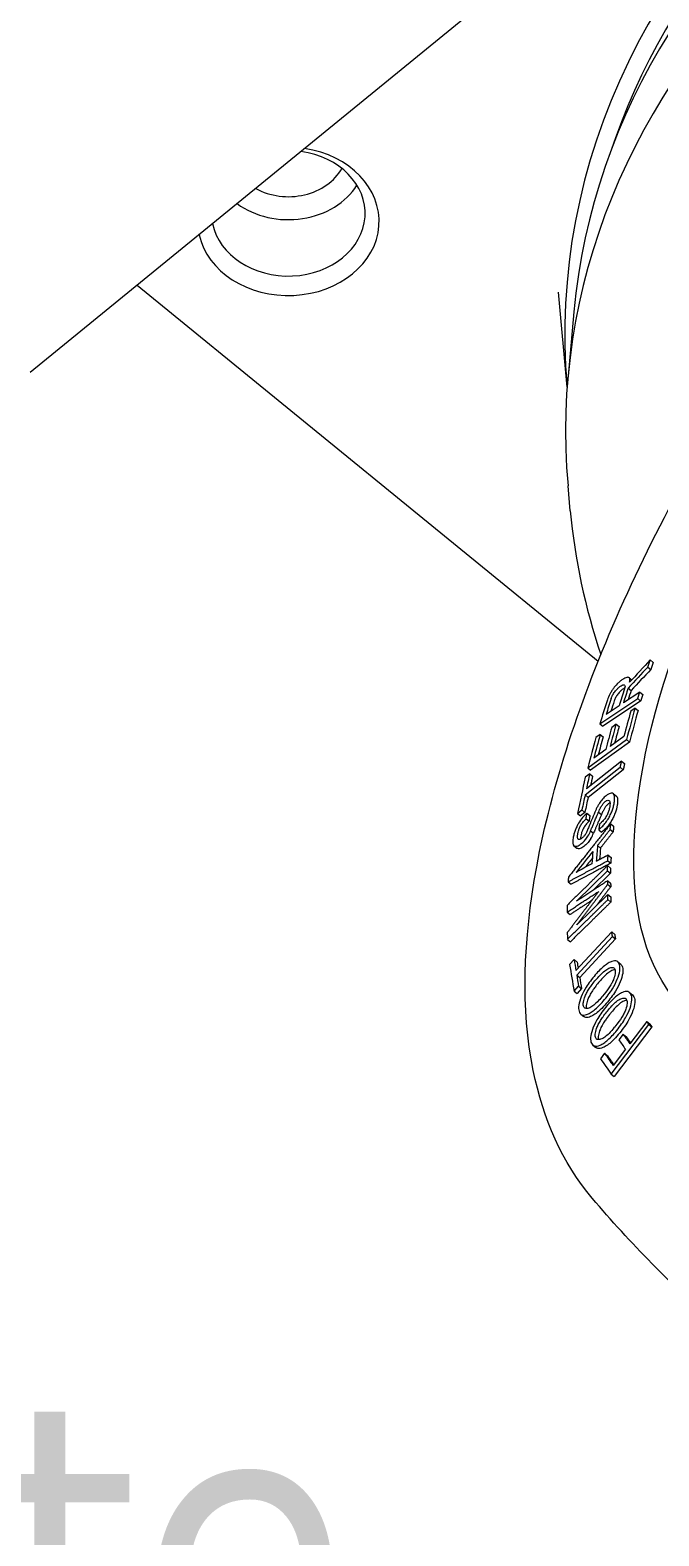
# Model space of a CAD drawing. Header units: millimetres. Extents: x 36 to 2484, y 36 to 1746.
# Drawn here: x 1850.1 to 1895.1, y 377.1 to 485 of the extents above; entities that cross this region are included whole.
import ezdxf
from ezdxf.enums import TextEntityAlignment as Align

# ---------------------------------------------------------------- set-up
doc = ezdxf.new("R2010")
doc.units = ezdxf.units.MM
doc.header["$LTSCALE"] = 6
doc.layers.get('0').update_dxf_attribs({"lineweight": 18})
doc.layers.add('가는실선_A3', color=9, linetype='Continuous', lineweight=5, true_color=0x808080)
for name, color, linetype, lineweight in [('가는실선_A4', 7, 'Continuous', 5), ('굵은실선_A3', 7, 'Continuous', 18), ('제목(ISO)', 7, 'Continuous', 50)]:
    doc.layers.add(name, color=color, linetype=linetype, lineweight=lineweight)
doc.styles.add('주 텍스트 (ISO)', font='tahoma.ttf')
doc.styles.add('텍스트 스타일12', font='tahoma.ttf')

# ---------------------------------------------------------------- blocks, each defined once
blk = doc.blocks.new('제목 블록 A3_표제란')
at = {"layer": '가는실선_A3', "color": 7, "style": '텍스트 스타일12'}
blk.add_attdef('질량\\P1;_001', (38.285, 15.491), '', height=2, dxfattribs=at)
at = {"layer": '가는실선_A4', "color": 7, "style": '텍스트 스타일12'}
blk.add_attdef('설명', text='', height=2, dxfattribs=at).set_placement((331.265, 35.733), align=Align.MIDDLE_LEFT)
blk.add_attdef('SCALE_001', (273.432, 32.87), '', height=2, dxfattribs=at)
blk.add_attdef('프로젝트', text='', height=2, dxfattribs=at).set_placement((340.772, 28.266), align=Align.MIDDLE_CENTER)
at = {"layer": '가는실선_A4', "style": '텍스트 스타일12'}
blk.add_attdef('리비전_번호', text='', height=2, dxfattribs=at).set_placement((388.385, 15.267), align=Align.MIDDLE_CENTER)
at = {"layer": '제목(ISO)', "insert": (306.145, 62.725), "char_height": 3.5, "attachment_point": 1, "line_spacing_factor": 0.727683, "style": '주 텍스트 (ISO)'}
blk.add_mtext('- Note -\\P{\\H0.71429x; 1. \\fGulim|b0|i0|c129|p50;표시하지 않은 \\fTahoma|b0|i0|c129|p34;C, R=0.5\\fGulim|b0|i0|c129|p50;로 한다\\fTahoma|b0|i0|c129|p34;.\\H1.54068x; \\H0.64906x;\\P 2. \\fGulim|b0|i0|c129|p50;표시하지 않은 공차는 일반공차 \\fTahoma|b0|i0|c129|p34;KS ISO 2768-m\\fGulim|b0|i0|c129|p50;으로 적용한다\\fTahoma|b0|i0|c129|p34;.\\H1.32612x; \\H0.75408x;\\P 3. \\fGulim|b0|i0|c129|p50;표면경도는 \\fTahoma|b0|i0|c129|p34;HRC = \\H1.31974x; }', dxfattribs=at)
at = {"layer": '제목(ISO)', "style": '텍스트 스타일12'}
for tag, p in [('관리자', (373.929, 36.389)), ('공급업자', (383.08, 28.642))]:
    blk.add_attdef(tag, text='', height=2, dxfattribs=at).set_placement(p, align=Align.TOP_LEFT)

msp = doc.modelspace()

# ---------------------------------------------------------------- linework, layer by layer
at = {"layer": '굵은실선_A3'}
for p, q in [((1952.763, 544.281), (1850.098, 460.456)), ((1857.776, 466.724), (1890.787, 439.771)), ((1888.564, 459.409), (1887.944, 466.216)), ((1889.047, 464.802), (1888.629, 460.208)), ((1888.791, 450.558), (1888.629, 452.341)), ((1894.35, 439.358), (1894.563, 439.185)), ((1894.516, 439.867), (1894.729, 439.694)), ((1893.009, 438.59), (1893.194, 438.438)), ((1890.902, 435.298), (1893.619, 437.095)), ((1893.769, 437.564), (1892.594, 436.787)), ((1892.936, 437.848), (1893.149, 437.674)), ((1893.619, 437.095), (1893.832, 436.921)), ((1893.769, 437.564), (1893.982, 437.39)), ((1893.832, 436.921), (1891.115, 435.124)), ((1892.292, 436.587), (1891.354, 435.967)), ((1893.431, 436.421), (1893.122, 436.196)), ((1893.431, 436.421), (1893.644, 436.247)), ((1890.902, 435.298), (1891.115, 435.124)), ((1892.07, 435.261), (1891.761, 435.036)), ((1892.07, 435.261), (1892.283, 435.087)), ((1890.036, 432.139), (1892.82, 434.159)), ((1893.033, 433.985), (1890.249, 431.965)), ((1890.93, 434.527), (1890.621, 434.303)), ((1890.93, 434.527), (1891.143, 434.353)), ((1892.632, 434.387), (1891.639, 433.667)), ((1892.82, 434.159), (1893.033, 433.985)), ((1891.33, 433.442), (1890.467, 432.816)), ((1889.853, 430.194), (1892.373, 432.175)), ((1890.18, 431.706), (1889.865, 431.459)), ((1892.466, 432.61), (1889.947, 430.629)), ((1890.036, 432.139), (1890.249, 431.965)), ((1892.586, 432.001), (1890.066, 430.02)), ((1890.18, 431.706), (1890.393, 431.532)), ((1892.373, 432.175), (1892.586, 432.001)), ((1892.466, 432.61), (1892.679, 432.436)), ((1889.853, 430.194), (1890.066, 430.02)), ((1891.877, 430.282), (1892.09, 430.108)), ((1889.309, 428.869), (1889.624, 429.116)), ((1889.309, 428.869), (1889.522, 428.695)), ((1889.837, 428.942), (1889.522, 428.695)), ((1889.624, 429.116), (1889.837, 428.942)), ((1889.92, 428.476), (1890.133, 428.302)), ((1889.984, 428.89), (1890.197, 428.716)), ((1890.813, 428.967), (1891.026, 428.793)), ((1890.243, 427.621), (1890.456, 427.447)), ((1890.825, 427.688), (1891.038, 427.514)), ((1891.65, 427.721), (1891.863, 427.547)), ((1891.685, 428.129), (1891.897, 427.956)), ((1889.056, 426.546), (1889.269, 426.372)), ((1890.741, 426.563), (1890.953, 426.389)), ((1891.46, 425.127), (1891.672, 424.953)), ((1891.471, 425.474), (1891.684, 425.3)), ((1891.503, 425.884), (1891.716, 425.71)), ((1889.238, 422.582), (1891.462, 424.764)), ((1891.675, 424.59), (1890.405, 423.344)), ((1891.462, 424.764), (1891.675, 424.59)), ((1888.632, 423.965), (1888.845, 423.791)), ((1891.481, 423.057), (1889.257, 420.875)), ((1891.469, 424.039), (1891.682, 423.865)), ((1891.472, 423.785), (1891.685, 423.611)), ((1891.481, 423.057), (1891.694, 422.883)), ((1891.487, 422.693), (1891.699, 422.519)), ((1888.56, 421.79), (1888.773, 421.616)), ((1888.583, 419.845), (1888.796, 419.671)), ((1891.758, 420.373), (1889.197, 417.601)), ((1889.251, 417.281), (1891.812, 420.053)), ((1892.025, 419.879), (1889.464, 417.107)), ((1891.758, 420.373), (1891.971, 420.199)), ((1891.812, 420.053), (1892.025, 419.879)), ((1889.065, 418.393), (1888.745, 418.047)), ((1889.065, 418.393), (1889.278, 418.219)), ((1892.187, 418.235), (1892.4, 418.061)), ((1889.251, 417.281), (1889.464, 417.107)), ((1889.067, 416.141), (1889.387, 416.487)), ((1889.067, 416.141), (1889.28, 415.967)), ((1889.6, 416.314), (1889.28, 415.967)), ((1889.387, 416.487), (1889.6, 416.314)), ((1893.034, 416.034), (1893.247, 415.86)), ((1889.546, 414.484), (1889.758, 414.31)), ((1891.71, 410.189), (1894.423, 413.746)), ((1894.636, 413.572), (1891.923, 410.015)), ((1894.269, 413.965), (1893.047, 412.364)), ((1894.269, 413.965), (1894.482, 413.792)), ((1894.423, 413.746), (1894.636, 413.572)), ((1890.41, 412.265), (1890.623, 412.091)), ((1892.568, 413.05), (1892.267, 412.655)), ((1892.568, 413.05), (1892.781, 412.876)), ((1891.246, 411.681), (1890.944, 411.286)), ((1891.246, 411.681), (1891.459, 411.507)), ((1892.746, 411.969), (1891.858, 410.804)), ((1891.71, 410.189), (1891.923, 410.015))]:
    msp.add_line(p, q, dxfattribs=at)
for centre, major_axis, ratio, start_param, end_param in [((1953.45, 463.202), (-65.052, 0), 0.8164966, 4.5637774, 6.3546236), ((1953.45, 462.625), (-64, 0), 0.8164966, 4.6110232, 6.0216844), ((1953.45, 460.894), (-64.581, 0), 0.8164966, 4.6522363, 6.2090015), ((1953.45, 456.275), (-65, 0), 0.8164966, 4.7788107, 6.3573691), ((1868.597, 471.286), (-6.5, 0), 0.8164966, 0.1795239, 4.5328651), ((1868.597, 471.863), (5.5, 0), 0.8164966, 3.3056648, 7.6899095), ((1868.597, 476.482), (-4.188, 0), 0.8164966, 0.9772058, 2.722311), ((1868.597, 475.905), (5.5, 0), 0.8164966, 3.9812673, 5.8164457), ((4396.901, -1295.432), (3245.497, 584.891), 0.8618022, 2.2830346, 2.2836995), ((4163.03, -1135.067), (-2930.387, -608.019), 0.866593, 5.4007491, 5.4015178), ((4397.114, -1295.606), (-3245.497, -584.891), 0.8618022, 5.4246272, 5.4252921), ((2425.652, 0.197), (350.675, -669.413), 0.6597918, 3.7150219, 3.7180907), ((2421.858, 3.741), (-347.988, 664.282), 0.6597918, 0.5736064, 0.5756681), ((2410.246, 14.607), (339.752, -648.561), 0.6597918, 3.7150645, 3.7172929), ((2406.511, 18.103), (-337.103, 643.504), 0.6597918, 0.5737321, 0.5757109), ((2406.724, 17.929), (337.103, -643.504), 0.6597918, 3.7153248, 3.7165588), ((2422.071, 3.567), (347.988, -664.282), 0.6597918, 3.7151991, 3.7165392), ((2394.623, 25.293), (358.575, -612.429), 0.6151055, 3.6835423, 3.6871206), ((2390.895, 28.814), (-355.69, 607.501), 0.6151055, 0.5419308, 0.5464401), ((2391.108, 28.64), (355.69, -607.501), 0.6151055, 3.6835235, 3.6880327), ((2410.305, 10.481), (370.711, -633.156), 0.6151055, 3.6840305, 3.6870793), ((2406.574, 14.004), (-367.823, 628.225), 0.6151055, 0.5424236, 0.5454962), ((2406.787, 13.83), (367.823, -628.225), 0.6151055, 3.6840162, 3.6863029), ((2424.469, -2.891), (381.669, -651.872), 0.6151055, 3.6838652, 3.6878846), ((2420.728, 0.64), (-378.775, 646.929), 0.6151055, 0.5422574, 0.5454606), ((2420.941, 0.466), (378.775, -646.929), 0.6151055, 3.6838501, 3.68629), ((2420.173, -2.555), (-405.615, 630.758), 0.5689898, 0.5169731, 0.5190742), ((2423.763, -5.991), (408.602, -635.403), 0.5689898, 3.6585846, 3.6635921), ((2420.386, -2.729), (405.615, -630.758), 0.5689898, 3.6585658, 3.6598659), ((2420.173, -2.554), (-405.615, 630.757), 0.5689898, 0.5199215, 0.5220183), ((2420.386, -2.728), (405.615, -630.757), 0.5689898, 3.6615142, 3.6636109), ((-456.138, 212.534), (2346.492, 215.826), 0.0250075, 6.2647092, 6.2708685), ((-455.931, 212.36), (2346.499, 215.827), 0.0250074, 6.2647092, 6.2708685), ((2399.479, 10.581), (-435.102, 573.07), 0.4643562, 0.47781, 0.4803427), ((2399.692, 10.407), (435.102, -573.07), 0.4643562, 3.6194027, 3.6212658), ((5953.869, -2340.673), (4657.757, 2636.194), 0.9015688, 1.9889904, 1.9893563), ((5938.098, -2537.216), (-4975.635, 1971.619), 0.5604342, 5.8485559, 5.8489218), ((5954.082, -2340.847), (-4657.757, -2636.194), 0.9015688, 5.1306597, 5.1308231), ((2403.188, 6.997), (438.549, -577.61), 0.4643562, 3.6196802, 3.6216578), ((2423.174, -15.442), (480.731, -583.53), 0.4008947, 3.6006512, 3.6017824), ((2423.174, -15.441), (480.731, -583.53), 0.4008947, 3.6051486, 3.6062798), ((2423.082, -19.06), (510.08, -557.234), 0.3071222, 3.582451, 3.5874585), ((2419.498, -15.526), (-506.352, 553.161), 0.3071222, 0.4408395, 0.4429406), ((2419.711, -15.7), (506.352, -553.161), 0.3071222, 3.5824322, 3.5836263), ((2419.497, -15.525), (-506.351, 553.16), 0.3071222, 0.4437879, 0.4458847), ((2419.71, -15.699), (506.351, -553.16), 0.3071222, 3.5853806, 3.5874773), ((2410.72, -10.843), (545.107, -489.728), 0.1049532, 3.5629354, 3.5656467), ((2406.981, -7.148), (-540.856, 485.909), 0.1049532, 0.4213295, 0.4240622), ((2407.194, -7.322), (540.856, -485.909), 0.1049532, 3.5629222, 3.5647149), ((2425.525, -25.462), (561.934, -504.845), 0.1049532, 3.562254, 3.5664562), ((2421.8, -21.779), (-557.697, 501.039), 0.1049532, 0.4206434, 0.4240307), ((2422.013, -21.953), (557.697, -501.039), 0.1049532, 3.5622361, 3.5647117)]:
    msp.add_ellipse(centre, major_axis=major_axis, ratio=ratio, start_param=start_param, end_param=end_param, dxfattribs=at)
for major_axis in [(37.315, 45.701), (33.204, 40.666)]:
    msp.add_ellipse((1935.065, 459.739), major_axis=major_axis, ratio=0.4082483, dxfattribs=at)
for points, knots in [([(1890.367, 401.296), (1888.21, 403.84), (1886.834, 407.001), (1885.251, 414.843), (1885.41, 419.747), (1887.447, 430.804), (1889.491, 437.042), (1895.171, 449.821), (1898.766, 456.344), (1907.105, 469.119), (1911.832, 475.371), (1921.976, 487.065), (1927.388, 492.506), (1938.43, 502.089), (1944.057, 506.221), (1955.118, 512.777), (1960.539, 515.174), (1970.842, 517.776), (1975.785, 517.975), (1981.311, 516.228), (1982.378, 515.777), (1983.388, 515.223)], [2.7533636, 2.7533636, 2.7533636, 2.7533636, 3.0010309, 3.0010309, 3.3167511, 3.3167511, 3.6593818, 3.6593818, 3.992865, 3.992865, 4.3216448, 4.3216448, 4.6495688, 4.6495688, 4.9798122, 4.9798122, 5.3168914, 5.3168914, 5.6586136, 5.6586136, 5.7441191, 5.7441191, 5.7441191, 5.7441191]), ([(1892.538, 438.465), (1892.474, 438.422), (1892.407, 438.373), (1892.339, 438.317), (1892.277, 438.266), (1892.215, 438.208), (1892.152, 438.144), (1892.056, 438.047), (1891.965, 437.939), (1891.879, 437.82)], [-0.10536182, -0.10536182, -0.10536182, -0.10536182, -0.07330713, -0.07330713, -0.07330713, -0.04412657, -0.04412657, -0.04412657, 0, 0, 0, 0]), ([(1892.378, 437.975), (1892.424, 438.005), (1892.47, 438.033), (1892.512, 438.052), (1892.548, 438.069), (1892.582, 438.08), (1892.611, 438.083), (1892.641, 438.087), (1892.665, 438.08), (1892.681, 438.063)], [-0.063033858, -0.063033858, -0.063033858, -0.063033858, -0.039979712, -0.039979712, -0.039979712, -0.020253975, -0.020253975, -0.020253975, 0, 0, 0, 0]), ([(1893.023, 438.576), (1893.003, 438.598), (1892.978, 438.612), (1892.948, 438.618), (1892.917, 438.624), (1892.882, 438.622), (1892.842, 438.613), (1892.754, 438.593), (1892.649, 438.538), (1892.538, 438.465)], [-0.10497215, -0.10497215, -0.10497215, -0.10497215, -0.08023184, -0.08023184, -0.08023184, -0.05525241, -0.05525241, -0.05525241, 0, 0, 0, 0]), ([(1893.034, 438.266), (1893.05, 438.339), (1893.06, 438.408), (1893.057, 438.514), (1893.046, 438.552), (1893.023, 438.576)], [-0.060849586, -0.060849586, -0.060849586, -0.060849586, -0.028128407, -0.028128407, 0, 0, 0, 0]), ([(1891.879, 437.82), (1891.831, 437.754), (1891.785, 437.687), (1891.743, 437.619), (1891.7, 437.551), (1891.662, 437.484), (1891.626, 437.417), (1891.551, 437.274), (1891.495, 437.138), (1891.454, 437.011)], [-0.1003567, -0.1003567, -0.1003567, -0.1003567, -0.07591539, -0.07591539, -0.07591539, -0.05170747, -0.05170747, -0.05170747, 0, 0, 0, 0]), ([(1891.723, 437.109), (1891.746, 437.181), (1891.779, 437.258), (1891.823, 437.34), (1891.866, 437.421), (1891.918, 437.502), (1891.976, 437.581)], [-0.058814598, -0.058814598, -0.058814598, -0.058814598, -0.029393736, -0.029393736, -0.029393736, 0, 0, 0, 0]), ([(1892.189, 437.407), (1892.132, 437.329), (1892.08, 437.249), (1892.037, 437.168), (1891.992, 437.086), (1891.959, 437.008), (1891.936, 436.935)], [0, 0, 0, 0, 0.029101457, 0.029101457, 0.029101457, 0.058814764, 0.058814764, 0.058814764, 0.058814764]), ([(1891.976, 437.581), (1892.006, 437.622), (1892.036, 437.661), (1892.068, 437.698), (1892.101, 437.736), (1892.133, 437.771), (1892.166, 437.803), (1892.218, 437.854), (1892.269, 437.896), (1892.319, 437.933), (1892.339, 437.948), (1892.359, 437.962), (1892.378, 437.975)], [-0.064102993, -0.064102993, -0.064102993, -0.064102993, -0.048966175, -0.048966175, -0.048966175, -0.033697747, -0.033697747, -0.033697747, -0.009754587, -0.009754587, -0.009754587, 0, 0, 0, 0]), ([(1892.591, 437.801), (1892.533, 437.762), (1892.471, 437.715), (1892.408, 437.657), (1892.401, 437.649), (1892.393, 437.642), (1892.385, 437.635), (1892.351, 437.602), (1892.318, 437.566), (1892.284, 437.528), (1892.251, 437.49), (1892.219, 437.449), (1892.189, 437.407)], [0, 0, 0, 0, 0.029223325, 0.029223325, 0.029223325, 0.032772051, 0.032772051, 0.032772051, 0.048496692, 0.048496692, 0.048496692, 0.064100858, 0.064100858, 0.064100858, 0.064100858]), ([(1892.681, 438.063), (1892.703, 438.041), (1892.714, 438.008), (1892.714, 437.962), (1892.714, 437.914), (1892.702, 437.857), (1892.681, 437.792)], [-0.052117571, -0.052117571, -0.052117571, -0.052117571, -0.026299472, -0.026299472, -0.026299472, 0, 0, 0, 0]), ([(1890.824, 429.509), (1890.78, 429.437), (1890.739, 429.365), (1890.703, 429.293), (1890.669, 429.226), (1890.639, 429.16), (1890.614, 429.097)], [-0.049608326, -0.049608326, -0.049608326, -0.049608326, -0.023979386, -0.023979386, -0.023979386, 0, 0, 0, 0]), ([(1891.291, 430.076), (1891.25, 430.042), (1891.209, 430.003), (1891.167, 429.961), (1891.127, 429.919), (1891.087, 429.875), (1891.048, 429.828), (1890.966, 429.728), (1890.891, 429.62), (1890.824, 429.509)], [-0.077721691, -0.077721691, -0.077721691, -0.077721691, -0.058395407, -0.058395407, -0.058395407, -0.039580148, -0.039580148, -0.039580148, 0, 0, 0, 0]), ([(1891.026, 429.399), (1891.045, 429.43), (1891.065, 429.461), (1891.087, 429.491), (1891.107, 429.52), (1891.129, 429.549), (1891.152, 429.575), (1891.199, 429.632), (1891.246, 429.679), (1891.294, 429.72)], [-0.044437156, -0.044437156, -0.044437156, -0.044437156, -0.033317449, -0.033317449, -0.033317449, -0.022536187, -0.022536187, -0.022536187, 0, 0, 0, 0]), ([(1891.507, 429.546), (1891.46, 429.506), (1891.413, 429.459), (1891.366, 429.404), (1891.344, 429.377), (1891.322, 429.348), (1891.3, 429.319), (1891.279, 429.288), (1891.258, 429.257), (1891.239, 429.225)], [0, 0, 0, 0, 0.022228895, 0.022228895, 0.022228895, 0.033153039, 0.033153039, 0.033153039, 0.044429363, 0.044429363, 0.044429363, 0.044429363]), ([(1891.823, 430.31), (1891.791, 430.318), (1891.755, 430.32), (1891.714, 430.314), (1891.675, 430.308), (1891.632, 430.295), (1891.586, 430.275), (1891.496, 430.234), (1891.396, 430.166), (1891.291, 430.076)], [-0.10128661, -0.10128661, -0.10128661, -0.10128661, -0.07490087, -0.07490087, -0.07490087, -0.04964135, -0.04964135, -0.04964135, 0, 0, 0, 0]), ([(1891.294, 429.72), (1891.317, 429.739), (1891.339, 429.755), (1891.382, 429.781), (1891.403, 429.791), (1891.469, 429.813), (1891.508, 429.812), (1891.541, 429.804)], [-0.048744182, -0.048744182, -0.048744182, -0.048744182, -0.038019527, -0.038019527, -0.026643653, -0.026643653, 0, 0, 0, 0]), ([(1891.498, 428.464), (1891.557, 428.561), (1891.61, 428.658), (1891.658, 428.755), (1891.707, 428.855), (1891.749, 428.953), (1891.784, 429.048), (1891.821, 429.146), (1891.851, 429.24), (1891.875, 429.33), (1891.904, 429.439), (1891.925, 429.543), (1891.94, 429.64)], [-0.15218312, -0.15218312, -0.15218312, -0.15218312, -0.11756273, -0.11756273, -0.11756273, -0.08159992, -0.08159992, -0.08159992, -0.04459048, -0.04459048, -0.04459048, 0, 0, 0, 0]), ([(1891.639, 429.625), (1891.638, 429.624), (1891.637, 429.624), (1891.616, 429.617), (1891.595, 429.607), (1891.552, 429.581), (1891.53, 429.565), (1891.507, 429.546)], [0.026109194, 0.026109194, 0.026109194, 0.026109194, 0.026643653, 0.026643653, 0.038019527, 0.038019527, 0.048744182, 0.048744182, 0.048744182, 0.048744182]), ([(1891.541, 429.804), (1891.565, 429.797), (1891.584, 429.784), (1891.599, 429.764), (1891.614, 429.742), (1891.625, 429.714), (1891.632, 429.681), (1891.638, 429.648), (1891.641, 429.611), (1891.64, 429.57), (1891.639, 429.514), (1891.633, 429.452), (1891.623, 429.388)], [-0.091010987, -0.091010987, -0.091010987, -0.091010987, -0.071405722, -0.071405722, -0.071405722, -0.050221503, -0.050221503, -0.050221503, -0.029150691, -0.029150691, -0.029150691, 0, 0, 0, 0]), ([(1892.153, 429.466), (1892.126, 429.288), (1892.078, 429.09), (1891.997, 428.875), (1891.962, 428.78), (1891.92, 428.681), (1891.87, 428.58), (1891.823, 428.484), (1891.77, 428.387), (1891.711, 428.29)], [0, 0, 0, 0, 0.08146008, 0.08146008, 0.08146008, 0.11767579, 0.11767579, 0.11767579, 0.15218453, 0.15218453, 0.15218453, 0.15218453]), ([(1891.94, 429.64), (1891.955, 429.739), (1891.965, 429.836), (1891.968, 429.944), (1891.969, 429.964), (1891.967, 430.054), (1891.96, 430.12), (1891.94, 430.185), (1891.936, 430.196), (1891.909, 430.258), (1891.874, 430.296), (1891.823, 430.31)], [-0.14411741, -0.14411741, -0.14411741, -0.14411741, -0.0984945, -0.0984945, -0.08824321, -0.08824321, -0.04940168, -0.04940168, -0.04181436, -0.04181436, 0, 0, 0, 0]), ([(1892.09, 430.108), (1892.113, 430.089), (1892.132, 430.063), (1892.162, 429.99), (1892.172, 429.942), (1892.18, 429.863), (1892.181, 429.836), (1892.182, 429.743), (1892.178, 429.67), (1892.165, 429.553), (1892.159, 429.509), (1892.153, 429.466)], [0.01677763, 0.01677763, 0.01677763, 0.01677763, 0.04210718, 0.04210718, 0.07329491, 0.07329491, 0.08826741, 0.08826741, 0.12404861, 0.12404861, 0.14412383, 0.14412383, 0.14412383, 0.14412383]), ([(1889.984, 428.89), (1889.932, 428.846), (1889.88, 428.797), (1889.827, 428.744), (1889.776, 428.691), (1889.725, 428.635), (1889.676, 428.575), (1889.572, 428.448), (1889.477, 428.311), (1889.391, 428.169)], [-0.098666187, -0.098666187, -0.098666187, -0.098666187, -0.074172852, -0.074172852, -0.074172852, -0.050299493, -0.050299493, -0.050299493, 0, 0, 0, 0]), ([(1889.562, 428.048), (1889.587, 428.09), (1889.614, 428.131), (1889.643, 428.171), (1889.671, 428.21), (1889.7, 428.248), (1889.73, 428.284), (1889.792, 428.359), (1889.856, 428.422), (1889.92, 428.476)], [-0.059309873, -0.059309873, -0.059309873, -0.059309873, -0.04445241, -0.04445241, -0.04445241, -0.030060337, -0.030060337, -0.030060337, 0, 0, 0, 0]), ([(1890.614, 429.097), (1890.535, 428.91), (1890.456, 428.721), (1890.362, 428.498), (1890.347, 428.462), (1890.25, 428.229), (1890.166, 428.028), (1890.085, 427.831)], [-0.15538511, -0.15538511, -0.15538511, -0.15538511, -0.08630191, -0.08630191, -0.07303678, -0.07303678, 0, 0, 0, 0]), ([(1890.54, 428.328), (1890.582, 428.427), (1890.624, 428.529), (1890.674, 428.646), (1890.682, 428.664), (1890.718, 428.749), (1890.749, 428.82), (1890.791, 428.916), (1890.802, 428.941), (1890.813, 428.967)], [-0.077303397, -0.077303397, -0.077303397, -0.077303397, -0.040751684, -0.040751684, -0.034267659, -0.034267659, -0.009298236, -0.009298236, 0, 0, 0, 0]), ([(1891.026, 428.793), (1891.003, 428.741), (1890.979, 428.686), (1890.938, 428.591), (1890.92, 428.55), (1890.868, 428.428), (1890.833, 428.344), (1890.783, 428.226), (1890.768, 428.19), (1890.753, 428.154)], [0, 0, 0, 0, 0.019208614, 0.019208614, 0.034072512, 0.034072512, 0.064159286, 0.064159286, 0.077303994, 0.077303994, 0.077303994, 0.077303994]), ([(1890.813, 428.967), (1890.838, 429.024), (1890.864, 429.084), (1890.892, 429.144), (1890.902, 429.166), (1890.913, 429.188), (1890.924, 429.21), (1890.943, 429.249), (1890.964, 429.291), (1890.987, 429.331), (1890.999, 429.354), (1891.012, 429.377), (1891.026, 429.399)], [-0.050927962, -0.050927962, -0.050927962, -0.050927962, -0.029788707, -0.029788707, -0.029788707, -0.021859854, -0.021859854, -0.021859854, -0.007836269, -0.007836269, -0.007836269, 0, 0, 0, 0]), ([(1890.825, 427.688), (1890.903, 427.754), (1890.982, 427.826), (1891.06, 427.905), (1891.129, 427.976), (1891.199, 428.052), (1891.266, 428.134), (1891.35, 428.238), (1891.428, 428.348), (1891.498, 428.464)], [-0.11006772, -0.11006772, -0.11006772, -0.11006772, -0.07351341, -0.07351341, -0.07351341, -0.04110337, -0.04110337, -0.04110337, 0, 0, 0, 0]), ([(1891.346, 428.617), (1891.319, 428.573), (1891.29, 428.53), (1891.258, 428.489), (1891.225, 428.443), (1891.189, 428.4), (1891.153, 428.36), (1891.116, 428.318), (1891.077, 428.278), (1891.038, 428.24), (1890.987, 428.191), (1890.936, 428.145), (1890.887, 428.103)], [-0.073418956, -0.073418956, -0.073418956, -0.073418956, -0.05775901, -0.05775901, -0.05775901, -0.040767973, -0.040767973, -0.040767973, -0.023154968, -0.023154968, -0.023154968, 0, 0, 0, 0]), ([(1891.239, 429.225), (1891.221, 429.196), (1891.204, 429.166), (1891.188, 429.136), (1891.17, 429.103), (1891.153, 429.069), (1891.137, 429.037), (1891.097, 428.956), (1891.06, 428.872), (1891.026, 428.793)], [0, 0, 0, 0, 0.01029513, 0.01029513, 0.01029513, 0.021742179, 0.021742179, 0.021742179, 0.050926989, 0.050926989, 0.050926989, 0.050926989]), ([(1891.623, 429.388), (1891.611, 429.308), (1891.594, 429.222), (1891.568, 429.132), (1891.547, 429.055), (1891.519, 428.973), (1891.484, 428.888), (1891.446, 428.8), (1891.401, 428.709), (1891.346, 428.617)], [-0.10084922, -0.10084922, -0.10084922, -0.10084922, -0.06401204, -0.06401204, -0.06401204, -0.032572, -0.032572, -0.032572, 0, 0, 0, 0]), ([(1889.391, 428.169), (1889.338, 428.082), (1889.29, 427.995), (1889.204, 427.817), (1889.166, 427.728), (1889.102, 427.554), (1889.075, 427.469), (1889.026, 427.284), (1889.006, 427.186), (1888.992, 427.094)], [-0.13953378, -0.13953378, -0.13953378, -0.13953378, -0.10844824, -0.10844824, -0.07566333, -0.07566333, -0.04220187, -0.04220187, 0, 0, 0, 0]), ([(1889.389, 427.005), (1889.369, 427.011), (1889.354, 427.024), (1889.343, 427.042), (1889.33, 427.063), (1889.323, 427.092), (1889.319, 427.123), (1889.309, 427.191), (1889.315, 427.28), (1889.327, 427.369), (1889.329, 427.385), (1889.331, 427.4), (1889.334, 427.415)], [-0.083031216, -0.083031216, -0.083031216, -0.083031216, -0.066832434, -0.066832434, -0.066832434, -0.047985514, -0.047985514, -0.047985514, -0.00700456, -0.00700456, -0.00700456, 0, 0, 0, 0]), ([(1889.334, 427.415), (1889.344, 427.481), (1889.358, 427.551), (1889.378, 427.625), (1889.396, 427.687), (1889.419, 427.754), (1889.448, 427.824), (1889.478, 427.897), (1889.516, 427.972), (1889.562, 428.048)], [-0.082815257, -0.082815257, -0.082815257, -0.082815257, -0.052734654, -0.052734654, -0.052734654, -0.027011091, -0.027011091, -0.027011091, 0, 0, 0, 0]), ([(1889.775, 427.874), (1889.729, 427.798), (1889.691, 427.723), (1889.66, 427.649), (1889.631, 427.58), (1889.609, 427.513), (1889.591, 427.451), (1889.571, 427.377), (1889.557, 427.307), (1889.547, 427.242)], [0, 0, 0, 0, 0.027090608, 0.027090608, 0.027090608, 0.052754555, 0.052754555, 0.052754555, 0.082817017, 0.082817017, 0.082817017, 0.082817017]), ([(1889.868, 427.364), (1889.854, 427.342), (1889.84, 427.321), (1889.824, 427.3), (1889.807, 427.278), (1889.789, 427.257), (1889.771, 427.236), (1889.75, 427.212), (1889.727, 427.189), (1889.704, 427.167), (1889.682, 427.146), (1889.66, 427.126), (1889.639, 427.108)], [-0.03662174, -0.03662174, -0.03662174, -0.03662174, -0.028838336, -0.028838336, -0.028838336, -0.020366455, -0.020366455, -0.020366455, -0.010072415, -0.010072415, -0.010072415, 0, 0, 0, 0]), ([(1890.133, 428.302), (1890.071, 428.25), (1890.008, 428.188), (1889.947, 428.115), (1889.916, 428.078), (1889.886, 428.04), (1889.858, 428), (1889.828, 427.959), (1889.801, 427.917), (1889.775, 427.874)], [0, 0, 0, 0, 0.029384085, 0.029384085, 0.029384085, 0.044090241, 0.044090241, 0.044090241, 0.05929276, 0.05929276, 0.05929276, 0.05929276]), ([(1890.085, 427.831), (1890.051, 427.746), (1890.012, 427.651), (1889.939, 427.494), (1889.904, 427.425), (1889.868, 427.364)], [-0.050009021, -0.050009021, -0.050009021, -0.050009021, -0.021536847, -0.021536847, 0, 0, 0, 0]), ([(1890.243, 427.621), (1890.269, 427.681), (1890.295, 427.743), (1890.339, 427.848), (1890.357, 427.891), (1890.405, 428.006), (1890.437, 428.081), (1890.493, 428.214), (1890.517, 428.271), (1890.54, 428.328)], [-0.085432764, -0.085432764, -0.085432764, -0.085432764, -0.063369478, -0.063369478, -0.048076048, -0.048076048, -0.020943442, -0.020943442, 0, 0, 0, 0]), ([(1890.753, 428.154), (1890.725, 428.087), (1890.696, 428.018), (1890.668, 427.949), (1890.641, 427.887), (1890.615, 427.824), (1890.589, 427.762), (1890.566, 427.708), (1890.542, 427.651), (1890.518, 427.594), (1890.497, 427.545), (1890.476, 427.495), (1890.456, 427.447)], [0, 0, 0, 0, 0.024888865, 0.024888865, 0.024888865, 0.047605568, 0.047605568, 0.047605568, 0.067753041, 0.067753041, 0.067753041, 0.085426027, 0.085426027, 0.085426027, 0.085426027]), ([(1891.711, 428.29), (1891.642, 428.175), (1891.564, 428.065), (1891.48, 427.961), (1891.412, 427.879), (1891.343, 427.802), (1891.273, 427.731), (1891.194, 427.652), (1891.115, 427.58), (1891.038, 427.514)], [0, 0, 0, 0, 0.04090161, 0.04090161, 0.04090161, 0.07356222, 0.07356222, 0.07356222, 0.11006343, 0.11006343, 0.11006343, 0.11006343]), ([(1888.992, 427.094), (1888.981, 427.023), (1888.974, 426.956), (1888.971, 426.893), (1888.968, 426.823), (1888.97, 426.758), (1888.979, 426.704), (1888.984, 426.675), (1888.991, 426.649), (1889, 426.626), (1889.023, 426.57), (1889.058, 426.532), (1889.11, 426.518)], [-0.12321916, -0.12321916, -0.12321916, -0.12321916, -0.09369855, -0.09369855, -0.09369855, -0.06014822, -0.06014822, -0.06014822, -0.04252645, -0.04252645, -0.04252645, 0, 0, 0, 0]), ([(1889.11, 426.518), (1889.143, 426.509), (1889.18, 426.507), (1889.261, 426.518), (1889.304, 426.531), (1889.435, 426.59), (1889.528, 426.652), (1889.627, 426.736)], [-0.098771907, -0.098771907, -0.098771907, -0.098771907, -0.071901058, -0.071901058, -0.046511831, -0.046511831, 0, 0, 0, 0]), ([(1889.84, 426.562), (1889.741, 426.479), (1889.648, 426.416), (1889.517, 426.357), (1889.474, 426.344), (1889.393, 426.333), (1889.356, 426.335), (1889.323, 426.344)], [0, 0, 0, 0, 0.046488226, 0.046488226, 0.071848727, 0.071848727, 0.098771025, 0.098771025, 0.098771025, 0.098771025]), ([(1889.639, 427.108), (1889.614, 427.087), (1889.59, 427.069), (1889.566, 427.054), (1889.543, 427.039), (1889.521, 427.027), (1889.5, 427.018), (1889.456, 427), (1889.419, 426.997), (1889.389, 427.005)], [-0.047936317, -0.047936317, -0.047936317, -0.047936317, -0.036261186, -0.036261186, -0.036261186, -0.02472921, -0.02472921, -0.02472921, 0, 0, 0, 0]), ([(1889.627, 426.736), (1889.704, 426.802), (1889.783, 426.878), (1889.895, 427.01), (1889.929, 427.054), (1889.994, 427.145), (1890.025, 427.191), (1890.054, 427.239)], [-0.070294314, -0.070294314, -0.070294314, -0.070294314, -0.03373693, -0.03373693, -0.016898533, -0.016898533, 0, 0, 0, 0]), ([(1890.267, 427.065), (1890.238, 427.018), (1890.207, 426.971), (1890.142, 426.88), (1890.108, 426.836), (1889.996, 426.705), (1889.917, 426.628), (1889.84, 426.562)], [0, 0, 0, 0, 0.016898533, 0.016898533, 0.03373693, 0.03373693, 0.070294314, 0.070294314, 0.070294314, 0.070294314]), ([(1891.771, 418.265), (1891.69, 418.239), (1891.605, 418.199), (1891.422, 418.09), (1891.327, 418.023), (1891.126, 417.859), (1891.021, 417.762), (1890.805, 417.546), (1890.694, 417.425), (1890.584, 417.299)], [-0.19233012, -0.19233012, -0.19233012, -0.19233012, -0.14691245, -0.14691245, -0.10110048, -0.10110048, -0.05217493, -0.05217493, 0, 0, 0, 0]), ([(1890.674, 416.999), (1890.778, 417.119), (1890.885, 417.236), (1890.991, 417.342), (1891.003, 417.354), (1891.015, 417.366), (1891.027, 417.378), (1891.128, 417.477), (1891.231, 417.568), (1891.33, 417.641), (1891.433, 417.718), (1891.531, 417.774), (1891.619, 417.802)], [-0.15200215, -0.15200215, -0.15200215, -0.15200215, -0.10252746, -0.10252746, -0.10252746, -0.09693901, -0.09693901, -0.09693901, -0.04964198, -0.04964198, -0.04964198, 0, 0, 0, 0]), ([(1891.832, 417.629), (1891.744, 417.6), (1891.648, 417.545), (1891.545, 417.469), (1891.445, 417.395), (1891.341, 417.303), (1891.238, 417.203), (1891.148, 417.114), (1891.057, 417.017), (1890.967, 416.917), (1890.94, 416.887), (1890.913, 416.856), (1890.887, 416.826)], [0, 0, 0, 0, 0.04925311, 0.04925311, 0.04925311, 0.09717496, 0.09717496, 0.09717496, 0.13931623, 0.13931623, 0.13931623, 0.15199659, 0.15199659, 0.15199659, 0.15199659]), ([(1891.619, 417.802), (1891.715, 417.834), (1891.8, 417.842), (1891.866, 417.818), (1891.93, 417.794), (1891.973, 417.743), (1891.996, 417.664)], [-0.10546426, -0.10546426, -0.10546426, -0.10546426, -0.05158473, -0.05158473, -0.05158473, 0, 0, 0, 0]), ([(1892.312, 418.029), (1892.276, 418.148), (1892.215, 418.234), (1892.121, 418.275), (1892.028, 418.316), (1891.91, 418.31), (1891.771, 418.265)], [-0.15688088, -0.15688088, -0.15688088, -0.15688088, -0.07795384, -0.07795384, -0.07795384, 0, 0, 0, 0]), ([(1891.996, 417.664), (1892.02, 417.586), (1892.023, 417.487), (1892.002, 417.366), (1891.981, 417.24), (1891.937, 417.098), (1891.876, 416.949)], [-0.10577381, -0.10577381, -0.10577381, -0.10577381, -0.05395917, -0.05395917, -0.05395917, 0, 0, 0, 0]), ([(1892.158, 416.984), (1892.244, 417.2), (1892.304, 417.4), (1892.33, 417.579), (1892.357, 417.761), (1892.349, 417.909), (1892.312, 418.029)], [-0.15718853, -0.15718853, -0.15718853, -0.15718853, -0.07915566, -0.07915566, -0.07915566, 0, 0, 0, 0]), ([(1892.525, 417.855), (1892.561, 417.735), (1892.57, 417.588), (1892.544, 417.407), (1892.517, 417.227), (1892.458, 417.026), (1892.37, 416.81)], [0, 0, 0, 0, 0.07896102, 0.07896102, 0.07896102, 0.1571894, 0.1571894, 0.1571894, 0.1571894]), ([(1890.584, 417.299), (1890.462, 417.158), (1890.342, 417.01), (1890.227, 416.856), (1890.122, 416.715), (1890.022, 416.569), (1889.929, 416.42), (1889.786, 416.189), (1889.669, 415.96), (1889.576, 415.734)], [-0.19303223, -0.19303223, -0.19303223, -0.19303223, -0.1348993, -0.1348993, -0.1348993, -0.08185386, -0.08185386, -0.08185386, 0, 0, 0, 0]), ([(1889.856, 415.77), (1889.894, 415.861), (1889.938, 415.954), (1889.99, 416.049), (1890.044, 416.149), (1890.105, 416.249), (1890.17, 416.347), (1890.228, 416.434), (1890.29, 416.521), (1890.354, 416.605), (1890.442, 416.723), (1890.535, 416.837), (1890.627, 416.944), (1890.642, 416.963), (1890.658, 416.981), (1890.674, 416.999)], [-0.15093747, -0.15093747, -0.15093747, -0.15093747, -0.11788844, -0.11788844, -0.11788844, -0.08271595, -0.08271595, -0.08271595, -0.05124992, -0.05124992, -0.05124992, -0.00748881, -0.00748881, -0.00748881, 0, 0, 0, 0]), ([(1890.887, 416.826), (1890.794, 416.718), (1890.699, 416.604), (1890.609, 416.487), (1890.548, 416.408), (1890.49, 416.328), (1890.434, 416.247), (1890.358, 416.138), (1890.287, 416.026), (1890.223, 415.912), (1890.163, 415.805), (1890.111, 415.699), (1890.069, 415.596)], [0, 0, 0, 0, 0.04443517, 0.04443517, 0.04443517, 0.07397328, 0.07397328, 0.07397328, 0.1138055, 0.1138055, 0.1138055, 0.1512689, 0.1512689, 0.1512689, 0.1512689]), ([(1891.876, 416.949), (1891.839, 416.857), (1891.795, 416.764), (1891.744, 416.669), (1891.689, 416.569), (1891.628, 416.469), (1891.563, 416.371), (1891.425, 416.162), (1891.265, 415.958), (1891.107, 415.773), (1891.091, 415.754), (1891.076, 415.736), (1891.06, 415.718)], [-0.15095052, -0.15095052, -0.15095052, -0.15095052, -0.11789738, -0.11789738, -0.11789738, -0.08272086, -0.08272086, -0.08272086, -0.00747354, -0.00747354, -0.00747354, 0, 0, 0, 0]), ([(1891.152, 415.417), (1891.274, 415.557), (1891.394, 415.705), (1891.509, 415.86), (1891.614, 416.001), (1891.714, 416.147), (1891.806, 416.296), (1891.949, 416.528), (1892.066, 416.757), (1892.158, 416.984)], [-0.19305483, -0.19305483, -0.19305483, -0.19305483, -0.13492608, -0.13492608, -0.13492608, -0.08187986, -0.08187986, -0.08187986, 0, 0, 0, 0]), ([(1892.37, 416.81), (1892.28, 416.585), (1892.164, 416.358), (1892.023, 416.129), (1891.93, 415.977), (1891.828, 415.829), (1891.722, 415.686), (1891.607, 415.531), (1891.487, 415.383), (1891.365, 415.243)], [0, 0, 0, 0, 0.08104251, 0.08104251, 0.08104251, 0.13490212, 0.13490212, 0.13490212, 0.19303172, 0.19303172, 0.19303172, 0.19303172]), ([(1889.576, 415.734), (1889.489, 415.518), (1889.429, 415.319), (1889.402, 415.14), (1889.375, 414.959), (1889.383, 414.811), (1889.419, 414.692)], [-0.1568633, -0.1568633, -0.1568633, -0.1568633, -0.07892115, -0.07892115, -0.07892115, 0, 0, 0, 0]), ([(1889.735, 415.056), (1889.712, 415.134), (1889.709, 415.233), (1889.73, 415.353), (1889.751, 415.479), (1889.796, 415.621), (1889.856, 415.77)], [-0.10544344, -0.10544344, -0.10544344, -0.10544344, -0.05386757, -0.05386757, -0.05386757, 0, 0, 0, 0]), ([(1890.069, 415.596), (1890.011, 415.451), (1889.967, 415.314), (1889.945, 415.191), (1889.933, 415.129), (1889.928, 415.072), (1889.929, 415.021), (1889.929, 414.971), (1889.935, 414.926), (1889.947, 414.887)], [0, 0, 0, 0, 0.05222599, 0.05222599, 0.05222599, 0.07835504, 0.07835504, 0.07835504, 0.10387742, 0.10387742, 0.10387742, 0.10387742]), ([(1889.963, 414.452), (1890.044, 414.479), (1890.13, 414.518), (1890.221, 414.572), (1890.313, 414.626), (1890.408, 414.694), (1890.505, 414.773), (1890.609, 414.857), (1890.714, 414.953), (1890.819, 415.058), (1890.931, 415.169), (1891.042, 415.29), (1891.152, 415.417)], [-0.19230448, -0.19230448, -0.19230448, -0.19230448, -0.14689525, -0.14689525, -0.14689525, -0.10109139, -0.10109139, -0.10109139, -0.0522115, -0.0522115, -0.0522115, 0, 0, 0, 0]), ([(1891.06, 415.718), (1890.956, 415.598), (1890.849, 415.481), (1890.743, 415.375), (1890.731, 415.363), (1890.719, 415.351), (1890.707, 415.34), (1890.605, 415.24), (1890.503, 415.15), (1890.404, 415.077), (1890.3, 415), (1890.202, 414.944), (1890.114, 414.916)], [-0.15199094, -0.15199094, -0.15199094, -0.15199094, -0.10253196, -0.10253196, -0.10253196, -0.09692607, -0.09692607, -0.09692607, -0.04963056, -0.04963056, -0.04963056, 0, 0, 0, 0]), ([(1892.525, 416.035), (1892.44, 415.999), (1892.35, 415.95), (1892.162, 415.823), (1892.065, 415.747), (1891.862, 415.566), (1891.757, 415.462), (1891.542, 415.232), (1891.432, 415.104), (1891.325, 414.972)], [-0.19233012, -0.19233012, -0.19233012, -0.19233012, -0.14691245, -0.14691245, -0.10110048, -0.10110048, -0.05217493, -0.05217493, 0, 0, 0, 0]), ([(1891.451, 414.709), (1891.553, 414.835), (1891.658, 414.958), (1891.764, 415.071), (1891.776, 415.084), (1891.788, 415.097), (1891.8, 415.11), (1891.901, 415.216), (1892.003, 415.314), (1892.104, 415.396), (1892.21, 415.482), (1892.311, 415.548), (1892.404, 415.587)], [-0.15200215, -0.15200215, -0.15200215, -0.15200215, -0.10252746, -0.10252746, -0.10252746, -0.09693901, -0.09693901, -0.09693901, -0.04964198, -0.04964198, -0.04964198, 0, 0, 0, 0]), ([(1892.617, 415.413), (1892.524, 415.374), (1892.424, 415.31), (1892.32, 415.224), (1892.217, 415.142), (1892.113, 415.042), (1892.011, 414.934), (1891.921, 414.839), (1891.831, 414.737), (1891.743, 414.631), (1891.717, 414.6), (1891.69, 414.568), (1891.664, 414.535)], [0, 0, 0, 0, 0.04925311, 0.04925311, 0.04925311, 0.09717496, 0.09717496, 0.09717496, 0.13931623, 0.13931623, 0.13931623, 0.15199659, 0.15199659, 0.15199659, 0.15199659]), ([(1892.404, 415.587), (1892.505, 415.63), (1892.597, 415.65), (1892.672, 415.638), (1892.744, 415.626), (1892.795, 415.584), (1892.829, 415.516)], [-0.10546426, -0.10546426, -0.10546426, -0.10546426, -0.05158473, -0.05158473, -0.05158473, 0, 0, 0, 0]), ([(1893.138, 415.898), (1893.087, 416.002), (1893.012, 416.072), (1892.905, 416.096), (1892.8, 416.12), (1892.672, 416.097), (1892.525, 416.035)], [-0.15688088, -0.15688088, -0.15688088, -0.15688088, -0.07795384, -0.07795384, -0.07795384, 0, 0, 0, 0]), ([(1892.829, 415.516), (1892.862, 415.447), (1892.874, 415.356), (1892.864, 415.242), (1892.853, 415.123), (1892.818, 414.986), (1892.766, 414.84)], [-0.10577381, -0.10577381, -0.10577381, -0.10577381, -0.05395917, -0.05395917, -0.05395917, 0, 0, 0, 0]), ([(1893.069, 414.913), (1893.143, 415.125), (1893.189, 415.318), (1893.201, 415.486), (1893.212, 415.658), (1893.189, 415.793), (1893.138, 415.898)], [-0.15718853, -0.15718853, -0.15718853, -0.15718853, -0.07915566, -0.07915566, -0.07915566, 0, 0, 0, 0]), ([(1893.351, 415.724), (1893.401, 415.619), (1893.425, 415.485), (1893.414, 415.314), (1893.402, 415.145), (1893.356, 414.951), (1893.282, 414.739)], [0, 0, 0, 0, 0.07896102, 0.07896102, 0.07896102, 0.1571894, 0.1571894, 0.1571894, 0.1571894]), ([(1889.419, 414.692), (1889.455, 414.572), (1889.517, 414.485), (1889.612, 414.443), (1889.705, 414.402), (1889.824, 414.408), (1889.963, 414.452)], [-0.15718393, -0.15718393, -0.15718393, -0.15718393, -0.07802757, -0.07802757, -0.07802757, 0, 0, 0, 0]), ([(1890.114, 414.916), (1890.018, 414.885), (1889.933, 414.877), (1889.866, 414.901), (1889.802, 414.925), (1889.759, 414.978), (1889.735, 415.056)], [-0.10578328, -0.10578328, -0.10578328, -0.10578328, -0.05182065, -0.05182065, -0.05182065, 0, 0, 0, 0]), ([(1891.365, 415.243), (1891.223, 415.079), (1891.078, 414.925), (1890.89, 414.747), (1890.847, 414.708), (1890.692, 414.574), (1890.582, 414.49), (1890.369, 414.357), (1890.269, 414.309), (1890.176, 414.278)], [0, 0, 0, 0, 0.06746575, 0.06746575, 0.08753797, 0.08753797, 0.13999367, 0.13999367, 0.1923332, 0.1923332, 0.1923332, 0.1923332]), ([(1891.325, 414.972), (1891.206, 414.824), (1891.089, 414.67), (1890.978, 414.511), (1890.877, 414.366), (1890.782, 414.218), (1890.696, 414.066), (1890.562, 413.833), (1890.456, 413.605), (1890.377, 413.383)], [-0.19303223, -0.19303223, -0.19303223, -0.19303223, -0.1348993, -0.1348993, -0.1348993, -0.08185386, -0.08185386, -0.08185386, 0, 0, 0, 0]), ([(1890.679, 413.458), (1890.711, 413.547), (1890.75, 413.64), (1890.797, 413.734), (1890.847, 413.835), (1890.904, 413.935), (1890.965, 414.035), (1891.02, 414.124), (1891.079, 414.212), (1891.14, 414.3), (1891.225, 414.421), (1891.315, 414.539), (1891.405, 414.652), (1891.421, 414.671), (1891.436, 414.69), (1891.451, 414.709)], [-0.15093747, -0.15093747, -0.15093747, -0.15093747, -0.11788844, -0.11788844, -0.11788844, -0.08271595, -0.08271595, -0.08271595, -0.05124992, -0.05124992, -0.05124992, -0.00748881, -0.00748881, -0.00748881, 0, 0, 0, 0]), ([(1891.664, 414.535), (1891.573, 414.423), (1891.481, 414.304), (1891.394, 414.183), (1891.336, 414.102), (1891.279, 414.02), (1891.226, 413.937), (1891.154, 413.825), (1891.087, 413.711), (1891.029, 413.597), (1890.974, 413.49), (1890.928, 413.386), (1890.892, 413.284)], [0, 0, 0, 0, 0.04443517, 0.04443517, 0.04443517, 0.07397328, 0.07397328, 0.07397328, 0.1138055, 0.1138055, 0.1138055, 0.1512689, 0.1512689, 0.1512689, 0.1512689]), ([(1892.766, 414.84), (1892.735, 414.75), (1892.695, 414.658), (1892.648, 414.563), (1892.599, 414.462), (1892.542, 414.362), (1892.481, 414.262), (1892.35, 414.049), (1892.196, 413.839), (1892.041, 413.645), (1892.026, 413.625), (1892.01, 413.606), (1891.995, 413.587)], [-0.15095052, -0.15095052, -0.15095052, -0.15095052, -0.11789738, -0.11789738, -0.11789738, -0.08272086, -0.08272086, -0.08272086, -0.00747354, -0.00747354, -0.00747354, 0, 0, 0, 0]), ([(1892.124, 413.323), (1892.243, 413.47), (1892.36, 413.624), (1892.47, 413.784), (1892.571, 413.929), (1892.666, 414.078), (1892.752, 414.229), (1892.885, 414.463), (1892.991, 414.691), (1893.069, 414.913)], [-0.19305483, -0.19305483, -0.19305483, -0.19305483, -0.13492608, -0.13492608, -0.13492608, -0.08187986, -0.08187986, -0.08187986, 0, 0, 0, 0]), ([(1893.282, 414.739), (1893.205, 414.519), (1893.1, 414.293), (1892.969, 414.062), (1892.882, 413.908), (1892.785, 413.757), (1892.683, 413.61), (1892.573, 413.451), (1892.456, 413.297), (1892.336, 413.149)], [0, 0, 0, 0, 0.08104251, 0.08104251, 0.08104251, 0.13490212, 0.13490212, 0.13490212, 0.19303172, 0.19303172, 0.19303172, 0.19303172]), ([(1890.176, 414.278), (1890.044, 414.236), (1889.931, 414.229), (1889.84, 414.263), (1889.81, 414.275), (1889.783, 414.29), (1889.758, 414.31)], [0, 0, 0, 0, 0.073711308, 0.073711308, 0.073711308, 0.098210788, 0.098210788, 0.098210788, 0.098210788]), ([(1890.377, 413.383), (1890.303, 413.172), (1890.256, 412.98), (1890.244, 412.812), (1890.232, 412.641), (1890.255, 412.507), (1890.306, 412.402)], [-0.1568633, -0.1568633, -0.1568633, -0.1568633, -0.07892115, -0.07892115, -0.07892115, 0, 0, 0, 0]), ([(1890.615, 412.784), (1890.582, 412.852), (1890.57, 412.942), (1890.581, 413.056), (1890.592, 413.175), (1890.627, 413.312), (1890.679, 413.458)], [-0.10544344, -0.10544344, -0.10544344, -0.10544344, -0.05386757, -0.05386757, -0.05386757, 0, 0, 0, 0]), ([(1890.892, 413.284), (1890.842, 413.142), (1890.807, 413.01), (1890.795, 412.893), (1890.789, 412.835), (1890.788, 412.782), (1890.794, 412.734), (1890.797, 412.706), (1890.802, 412.68), (1890.81, 412.657)], [0, 0, 0, 0, 0.052225995, 0.052225995, 0.052225995, 0.07835504, 0.07835504, 0.07835504, 0.093903472, 0.093903472, 0.093903472, 0.093903472]), ([(1890.921, 412.261), (1891.007, 412.297), (1891.096, 412.347), (1891.191, 412.41), (1891.286, 412.473), (1891.382, 412.549), (1891.481, 412.636), (1891.586, 412.729), (1891.691, 412.833), (1891.795, 412.944), (1891.906, 413.063), (1892.016, 413.191), (1892.124, 413.323)], [-0.19230448, -0.19230448, -0.19230448, -0.19230448, -0.14689525, -0.14689525, -0.14689525, -0.10109139, -0.10109139, -0.10109139, -0.0522115, -0.0522115, -0.0522115, 0, 0, 0, 0]), ([(1891.995, 413.587), (1891.893, 413.462), (1891.788, 413.339), (1891.682, 413.225), (1891.67, 413.212), (1891.658, 413.2), (1891.646, 413.187), (1891.545, 413.081), (1891.442, 412.982), (1891.342, 412.901), (1891.236, 412.815), (1891.135, 412.749), (1891.041, 412.71)], [-0.15199094, -0.15199094, -0.15199094, -0.15199094, -0.10253196, -0.10253196, -0.10253196, -0.09692607, -0.09692607, -0.09692607, -0.04963056, -0.04963056, -0.04963056, 0, 0, 0, 0]), ([(1890.306, 412.402), (1890.357, 412.297), (1890.433, 412.226), (1890.54, 412.202), (1890.645, 412.178), (1890.774, 412.2), (1890.921, 412.261)], [-0.15718393, -0.15718393, -0.15718393, -0.15718393, -0.07802757, -0.07802757, -0.07802757, 0, 0, 0, 0]), ([(1891.041, 412.71), (1890.939, 412.667), (1890.847, 412.648), (1890.772, 412.66), (1890.7, 412.673), (1890.648, 412.715), (1890.615, 412.784)], [-0.10578328, -0.10578328, -0.10578328, -0.10578328, -0.05182065, -0.05182065, -0.05182065, 0, 0, 0, 0]), ([(1892.336, 413.149), (1892.198, 412.978), (1892.055, 412.815), (1891.867, 412.624), (1891.824, 412.582), (1891.668, 412.435), (1891.556, 412.342), (1891.337, 412.188), (1891.233, 412.129), (1891.134, 412.087)], [0, 0, 0, 0, 0.06746575, 0.06746575, 0.08753797, 0.08753797, 0.13999367, 0.13999367, 0.1923332, 0.1923332, 0.1923332, 0.1923332]), ([(1891.134, 412.087), (1890.995, 412.03), (1890.872, 412.006), (1890.77, 412.024), (1890.713, 412.035), (1890.664, 412.057), (1890.623, 412.091)], [0, 0, 0, 0, 0.07371131, 0.07371131, 0.07371131, 0.11473624, 0.11473624, 0.11473624, 0.11473624]), ([(1915.027, 381.161), (1913.192, 382.167), (1911.372, 383.252), (1907.791, 385.568), (1906.03, 386.801), (1902.597, 389.399), (1900.924, 390.764), (1897.692, 393.609), (1896.133, 395.087), (1893.147, 398.132), (1891.72, 399.699), (1890.367, 401.296)], [2.60252647, 2.60252647, 2.60252647, 2.60252647, 2.6326939, 2.6326939, 2.66286133, 2.66286133, 2.69302876, 2.69302876, 2.72319619, 2.72319619, 2.75336362, 2.75336362, 2.75336362, 2.75336362])]:
    msp.add_open_spline(points, degree=3, knots=knots, dxfattribs=at)
for points in [[(1888.791, 450.558), (1889.108, 447.072), (1889.844, 443.613), (1890.98, 440.251)], [(1892.702, 437.867), (1892.666, 437.849), (1892.629, 437.826), (1892.591, 437.801)], [(1889.323, 426.344), (1889.303, 426.35), (1889.285, 426.359), (1889.269, 426.372)], [(1889.547, 427.242), (1889.536, 427.17), (1889.528, 427.096), (1889.527, 427.031)], [(1891.998, 417.658), (1891.948, 417.659), (1891.892, 417.648), (1891.832, 417.629)], [(1892.4, 418.061), (1892.458, 418.014), (1892.499, 417.944), (1892.525, 417.855)], [(1892.847, 415.468), (1892.78, 415.469), (1892.702, 415.449), (1892.617, 415.413)], [(1893.247, 415.86), (1893.289, 415.826), (1893.324, 415.78), (1893.351, 415.724)]]:
    msp.add_open_spline(points, degree=3, dxfattribs=at)
for points, weights in [([(1894.35, 439.358), (1894.433, 439.613), (1894.516, 439.867)], [1.00191989742, 1.00185447628, 1.00175759674]), ([(1894.729, 439.694), (1894.646, 439.439), (1894.563, 439.185)], [1.00175759674, 1.00185447628, 1.00191989742]), ([(1893.619, 437.095), (1893.694, 437.329), (1893.769, 437.564)], [1.00153611046, 1.00160435596, 1.00164602404]), ([(1893.982, 437.39), (1893.907, 437.156), (1893.832, 436.921)], [1.00164602404, 1.00160435596, 1.00153611045]), ([(1892.373, 432.175), (1892.419, 432.393), (1892.466, 432.61)], [1.00104659389, 1.00105989428, 1.00104659389]), ([(1892.679, 432.436), (1892.632, 432.219), (1892.586, 432.001)], [1.00104659389, 1.00105989428, 1.0010465939]), ([(1889.92, 428.476), (1889.952, 428.683), (1889.984, 428.89)], [1.00077910882, 1.00074047276, 1.00067786633]), ([(1890.197, 428.716), (1890.165, 428.509), (1890.133, 428.302)], [1.00067786633, 1.00074047276, 1.00077910882]), ([(1891.685, 428.129), (1890.225, 426.286), (1888.66, 424.306)], [1.06643421299, 1.0405927978, 1.01386850699]), ([(1890.741, 426.563), (1891.2, 427.148), (1891.65, 427.721)], [1.00048100329, 1.00832840067, 1.01609272214]), ([(1890.887, 428.103), (1890.856, 427.896), (1890.825, 427.688)], [1.00070210685, 1.00065907801, 1.00059066057]), ([(1891.863, 427.547), (1891.413, 426.974), (1890.953, 426.389)], [1.01609272213, 1.00832840067, 1.00048100329]), ([(1891.65, 427.721), (1891.667, 427.925), (1891.685, 428.129)], [1.00053480248, 1.00046953125, 1.00037516959]), ([(1891.897, 427.956), (1891.88, 427.751), (1891.863, 427.547)], [1.00037516959, 1.00046953125, 1.00053480248]), ([(1891.46, 425.127), (1890.059, 423.752), (1888.556, 422.278)], [1.08758384307, 1.05178610823, 1.01590412987]), ([(1888.632, 423.965), (1890.101, 424.747), (1891.471, 425.474)], [1.01386850698, 1.04059279778, 1.06643421295]), ([(1891.684, 425.3), (1890.314, 424.573), (1888.845, 423.791)], [1.4333048817, 1.39857360052, 1.36265572018]), ([(1891.503, 425.884), (1891.081, 425.664), (1890.65, 425.439)], [1.01560421315, 1.00784362457, 1]), ([(1891.462, 424.764), (1891.461, 424.945), (1891.46, 425.127)], [1.00015136361, 1.00008895497, 1]), ([(1891.471, 425.474), (1891.487, 425.679), (1891.503, 425.884)], [1.00021730173, 1.0003116485, 1.00037690942]), ([(1891.716, 425.71), (1891.7, 425.505), (1891.684, 425.3)], [1.00037690943, 1.0003116485, 1.00021730173]), ([(1888.66, 424.306), (1888.646, 424.135), (1888.632, 423.965)], [1.00029143396, 1.00030016544, 1.00029143396]), ([(1891.672, 424.953), (1891.674, 424.772), (1891.675, 424.59)], [1, 1.00008895497, 1.00015136362]), ([(1888.56, 421.79), (1889.723, 422.554), (1890.826, 423.278)], [1.01265704615, 1.03405144891, 1.05501322135]), ([(1890.826, 423.278), (1889.731, 421.847), (1888.576, 420.335)], [1.05504726294, 1.03407170815, 1.01266456362]), ([(1891.469, 424.039), (1890.384, 423.331), (1889.238, 422.582)], [1.06798343851, 1.04672396349, 1.0250241088]), ([(1889.257, 420.875), (1890.395, 422.37), (1891.472, 423.785)], [1.02502410884, 1.04672396344, 1.06798343836]), ([(1891.685, 423.611), (1891.16, 422.921), (1890.62, 422.212)], [1.45703110156, 1.44274442666, 1.4283119777]), ([(1891.472, 423.785), (1891.471, 423.912), (1891.469, 424.039)], [1.00003239906, 1.00003890004, 1.00003239905]), ([(1891.487, 422.693), (1891.484, 422.875), (1891.481, 423.057)], [1.00004626477, 1.00013522385, 1.00019763537]), ([(1891.682, 423.865), (1891.684, 423.738), (1891.685, 423.611)], [1.00003239898, 1.00003889996, 1.00003239899]), ([(1888.583, 419.845), (1890.086, 421.319), (1891.487, 422.693)], [1.01590413001, 1.0517861085, 1.08758384348]), ([(1890.344, 422.648), (1889.573, 422.142), (1888.773, 421.616)], [1.41980212053, 1.40015342556, 1.38022944732]), ([(1891.699, 422.519), (1890.299, 421.145), (1888.796, 419.671)], [1.59205834156, 1.53965586895, 1.48713007656]), ([(1891.694, 422.883), (1891.697, 422.701), (1891.699, 422.519)], [1.00019763538, 1.00013522385, 1.00004626477]), ([(1891.812, 420.053), (1891.785, 420.213), (1891.758, 420.373)], [1.00061487371, 1.00062816836, 1.00061487371]), ([(1891.971, 420.199), (1891.998, 420.039), (1892.025, 419.879)], [1.00061487371, 1.00062816836, 1.00061487371]), ([(1894.423, 413.746), (1894.346, 413.856), (1894.269, 413.965)], [1.00164039765, 1.00169878901, 1.00173057276]), ([(1894.482, 413.792), (1894.559, 413.682), (1894.636, 413.572)], [1.00173057276, 1.00169878901, 1.00164039765])]:
    msp.add_rational_spline(points, weights, degree=2, dxfattribs=at)

# ---------------------------------------------------------------- block references
at = {"xscale": 6, "yscale": 6, "zscale": 6}
msp.add_blockref('제목 블록 A3_표제란', (-39.279, 10.418), dxfattribs=at)

doc.saveas('drawing.dxf')
